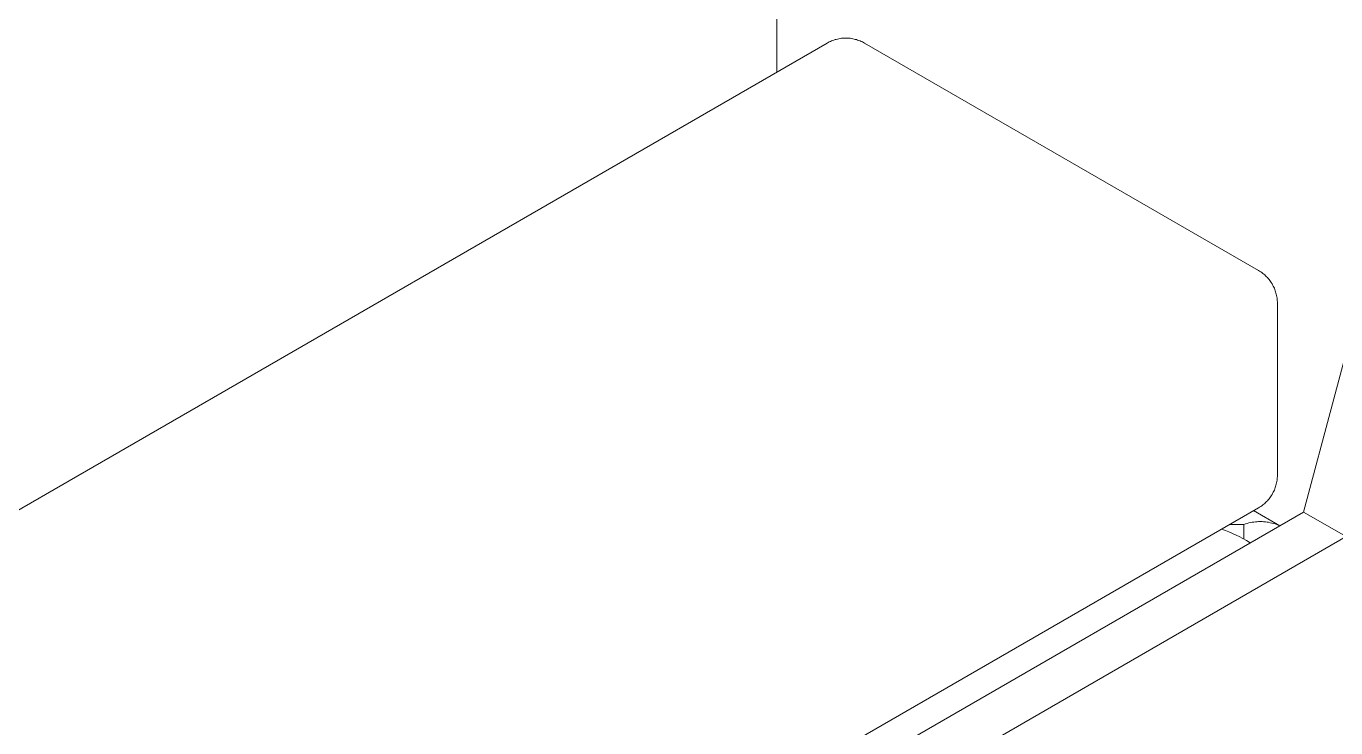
# Model space of a CAD drawing. Header units: millimetres. Extents: x -402 to 3954, y -41 to 3282.
# Drawn here: x 3750.9 to 3863.4, y 1252.9 to 1313.2 of the extents above; entities that cross this region are included whole.
import ezdxf

# ---------------------------------------------------------------- set-up
doc = ezdxf.new("R2010")
doc.units = ezdxf.units.MM
doc.layers.add('ZANO_R', color=7, linetype='Continuous', lineweight=0)

msp = doc.modelspace()

# ---------------------------------------------------------------- linework, layer by layer
at = {"layer": 'ZANO_R'}
for p, q in [((3926.14, 1517.03), (3860.64, 1271.44)), ((3815.39, 1314.23), (3815.39, 1309.26)), ((3618.41, 1195.54), (3819.69, 1311.74)), ((3819.69, 1311.74), (3819.78, 1311.8)), ((3819.78, 1311.8), (3819.88, 1311.85)), ((3819.88, 1311.85), (3819.98, 1311.89)), ((3819.98, 1311.89), (3820.08, 1311.94)), ((3820.08, 1311.94), (3820.18, 1311.98)), ((3820.18, 1311.98), (3820.28, 1312.01)), ((3820.28, 1312.01), (3820.39, 1312.05)), ((3820.39, 1312.05), (3820.49, 1312.07)), ((3820.49, 1312.07), (3820.6, 1312.1)), ((3820.6, 1312.1), (3820.71, 1312.12)), ((3820.71, 1312.12), (3820.81, 1312.14)), ((3820.81, 1312.14), (3820.92, 1312.16)), ((3820.92, 1312.16), (3821.03, 1312.17)), ((3821.03, 1312.17), (3821.14, 1312.17)), ((3821.14, 1312.17), (3821.25, 1312.18)), ((3821.25, 1312.18), (3821.36, 1312.18)), ((3821.36, 1312.18), (3821.47, 1312.17)), ((3821.47, 1312.17), (3821.58, 1312.17)), ((3821.58, 1312.17), (3821.68, 1312.16)), ((3821.68, 1312.16), (3821.79, 1312.14)), ((3821.79, 1312.14), (3821.9, 1312.12)), ((3821.9, 1312.12), (3822.01, 1312.1)), ((3822.01, 1312.1), (3822.11, 1312.07)), ((3822.11, 1312.07), (3822.22, 1312.05)), ((3822.22, 1312.05), (3822.32, 1312.01)), ((3822.32, 1312.01), (3822.43, 1311.98)), ((3822.43, 1311.98), (3822.53, 1311.94)), ((3822.53, 1311.94), (3822.63, 1311.89)), ((3822.63, 1311.89), (3822.73, 1311.85)), ((3822.73, 1311.85), (3822.82, 1311.8)), ((3822.82, 1311.8), (3822.92, 1311.74)), ((3822.92, 1311.74), (3856.77, 1292.2)), ((3856.77, 1292.2), (3856.86, 1292.14)), ((3856.86, 1292.14), (3856.96, 1292.09)), ((3856.96, 1292.09), (3857.05, 1292.02)), ((3857.05, 1292.02), (3857.13, 1291.96)), ((3857.13, 1291.96), (3857.22, 1291.89)), ((3857.22, 1291.89), (3857.3, 1291.82)), ((3857.3, 1291.82), (3857.38, 1291.74)), ((3857.38, 1291.74), (3857.46, 1291.67)), ((3857.46, 1291.67), (3857.54, 1291.59)), ((3857.54, 1291.59), (3857.61, 1291.51)), ((3857.61, 1291.51), (3857.68, 1291.42)), ((3857.68, 1291.42), (3857.74, 1291.34)), ((3857.74, 1291.34), (3857.81, 1291.25)), ((3857.81, 1291.25), (3857.87, 1291.16)), ((3857.87, 1291.16), (3857.93, 1291.06)), ((3857.93, 1291.06), (3857.98, 1290.97)), ((3857.98, 1290.97), (3858.03, 1290.87)), ((3858.03, 1290.87), (3858.08, 1290.78)), ((3858.08, 1290.78), (3858.13, 1290.68)), ((3858.13, 1290.68), (3858.17, 1290.57)), ((3858.17, 1290.57), (3858.21, 1290.47)), ((3858.21, 1290.47), (3858.24, 1290.37)), ((3858.24, 1290.37), (3858.27, 1290.26)), ((3858.27, 1290.26), (3858.3, 1290.16)), ((3858.3, 1290.16), (3858.32, 1290.05)), ((3858.32, 1290.05), (3858.34, 1289.94)), ((3858.34, 1289.94), (3858.36, 1289.84)), ((3858.36, 1289.84), (3858.37, 1289.73)), ((3858.37, 1289.73), (3858.38, 1289.62)), ((3858.38, 1289.62), (3858.39, 1289.51)), ((3858.39, 1289.51), (3858.39, 1289.4)), ((3858.39, 1289.4), (3858.39, 1274.61)), ((3858.32, 1273.96), (3858.3, 1273.85)), ((3858.34, 1274.07), (3858.32, 1273.96)), ((3858.36, 1274.17), (3858.34, 1274.07)), ((3858.37, 1274.28), (3858.36, 1274.17)), ((3858.38, 1274.39), (3858.37, 1274.28)), ((3858.39, 1274.5), (3858.38, 1274.39)), ((3858.39, 1274.61), (3858.39, 1274.5)), ((3857.87, 1272.85), (3857.81, 1272.76)), ((3857.93, 1272.95), (3857.87, 1272.85)), ((3857.98, 1273.04), (3857.93, 1272.95)), ((3858.03, 1273.14), (3857.98, 1273.04)), ((3858.08, 1273.23), (3858.03, 1273.14)), ((3858.13, 1273.33), (3858.08, 1273.23)), ((3858.17, 1273.44), (3858.13, 1273.33)), ((3858.21, 1273.54), (3858.17, 1273.44)), ((3858.24, 1273.64), (3858.21, 1273.54)), ((3858.27, 1273.75), (3858.24, 1273.64)), ((3858.3, 1273.85), (3858.27, 1273.75)), ((3856.77, 1271.81), (3655.5, 1155.6)), ((3856.86, 1271.87), (3856.77, 1271.81)), ((3856.96, 1271.92), (3856.86, 1271.87)), ((3857.05, 1271.99), (3856.96, 1271.92)), ((3857.13, 1272.05), (3857.05, 1271.99)), ((3857.22, 1272.12), (3857.13, 1272.05)), ((3857.3, 1272.19), (3857.22, 1272.12)), ((3857.38, 1272.27), (3857.3, 1272.19)), ((3857.46, 1272.34), (3857.38, 1272.27)), ((3857.54, 1272.42), (3857.46, 1272.34)), ((3857.61, 1272.5), (3857.54, 1272.42)), ((3857.68, 1272.59), (3857.61, 1272.5)), ((3857.74, 1272.67), (3857.68, 1272.59)), ((3857.81, 1272.76), (3857.74, 1272.67)), ((3659.37, 1155.24), (3860.64, 1271.44)), ((3856.21, 1270.56), (3856.36, 1270.58)), ((3856.35, 1271.57), (3858.61, 1270.27)), ((3856.36, 1270.58), (3856.5, 1270.6)), ((3856.5, 1270.6), (3856.64, 1270.61)), ((3856.64, 1270.61), (3856.78, 1270.62)), ((3856.78, 1270.62), (3856.93, 1270.62)), ((3856.93, 1270.62), (3857.07, 1270.62)), ((3857.07, 1270.62), (3857.21, 1270.61)), ((3857.21, 1270.61), (3857.36, 1270.6)), ((3857.36, 1270.6), (3857.5, 1270.58)), ((3860.64, 1271.44), (3864.3, 1269.33)), ((3853.92, 1269.87), (3853.6, 1269.98)), ((3854.23, 1269.74), (3853.92, 1269.87)), ((3854.54, 1269.61), (3854.23, 1269.74)), ((3854.3, 1270.38), (3855.52, 1270.38)), ((3854.84, 1269.47), (3854.54, 1269.61)), ((3855.1, 1269.35), (3854.84, 1269.47)), ((3855.52, 1270.38), (3855.66, 1270.43)), ((3855.52, 1269.12), (3855.52, 1270.38)), ((3855.66, 1270.43), (3855.79, 1270.47)), ((3855.79, 1270.47), (3855.93, 1270.51)), ((3855.93, 1270.51), (3856.07, 1270.54)), ((3856.07, 1270.54), (3856.21, 1270.56)), ((3857.5, 1270.58), (3857.64, 1270.56)), ((3857.64, 1270.56), (3857.78, 1270.53)), ((3857.78, 1270.53), (3857.92, 1270.49)), ((3857.92, 1270.49), (3858.06, 1270.46)), ((3858.06, 1270.46), (3858.2, 1270.42)), ((3858.2, 1270.42), (3858.33, 1270.37)), ((3858.33, 1270.37), (3858.47, 1270.32)), ((3858.47, 1270.32), (3858.6, 1270.26)), ((3864.3, 1269.33), (3663.03, 1153.12)), ((3855.42, 1269.17), (3855.1, 1269.35)), ((3855.74, 1268.99), (3855.42, 1269.17)), ((3856.06, 1268.79), (3855.74, 1268.99))]:
    msp.add_line(p, q, dxfattribs=at)

doc.saveas('drawing.dxf')
